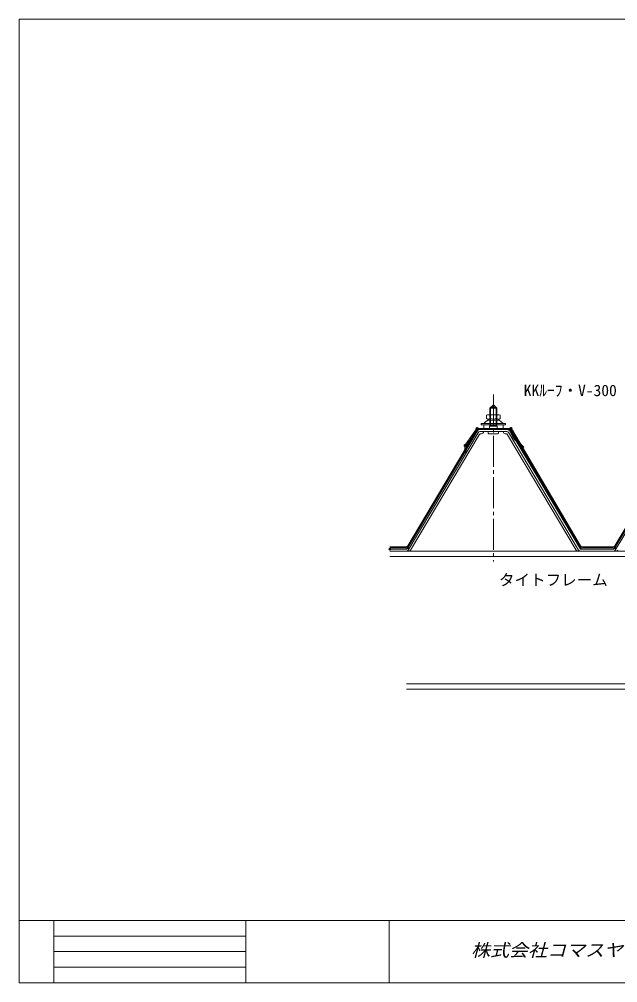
# Model space of a CAD drawing. Units: millimetres, scale not verified. Extents: x -1084 to 5209, y -2477 to 957.
# Drawn here: x 1163 to 2030, y -2477 to -1082 of the extents above; entities that cross this region are included whole.
import ezdxf
from ezdxf.enums import TextEntityAlignment as Align

# ---------------------------------------------------------------- set-up
doc = ezdxf.new("R2010")
doc.units = ezdxf.units.MM
doc.header["$LTSCALE"] = 5
doc.header["$PDMODE"] = 32
doc.header["$PDSIZE"] = 2.5
doc.linetypes.add('CHAIN2', pattern=[12, 9, -1, 1, -1])
doc.layers.add('0-0_0', color=1, linetype='Continuous', lineweight=18)
doc.styles.add('HG丸ｺﾞｼｯｸM-PRO', font='')
doc.styles.add('ＭＳ ゴシック', font='')
doc.styles.get('HG丸ｺﾞｼｯｸM-PRO').set_extended_font_data('HG丸ｺﾞｼｯｸM-PRO')
doc.styles.get('ＭＳ ゴシック').set_extended_font_data('MS Gothic')

msp = doc.modelspace()

# ---------------------------------------------------------------- linework, layer by layer
at = {"layer": '0-0_0', "color": 4, "linetype": 'CHAIN2'}
msp.add_line((1849.762, -1625.586), (1849.762, -1867.586), dxfattribs=at)
at = {"layer": '0-0_0', "color": 5}
for p, q in [((1844.762, -1645.586), (1849.762, -1640.586)), ((1844.762, -1645.586), (1844.762, -1671.586)), ((1844.762, -1645.586), (1854.762, -1645.586)), ((1845.662, -1670.086), (1845.662, -1644.686)), ((1846.262, -1644.086), (1853.262, -1644.086)), ((1854.762, -1645.586), (1849.762, -1640.586)), ((1853.862, -1670.086), (1853.862, -1644.686)), ((1854.762, -1645.586), (1854.762, -1671.586)), ((1855.262, -1671.586), (1844.262, -1671.586)), ((1844.262, -1671.586), (1844.262, -1675.586)), ((1854.762, -1670.086), (1844.762, -1670.086)), ((1844.762, -1671.645), (1845.662, -1670.086)), ((1854.762, -1671.645), (1853.862, -1670.086)), ((1855.262, -1671.586), (1855.262, -1675.586)), ((1842.262, -1675.586), (1857.262, -1675.586)), ((1842.262, -1675.586), (1842.262, -1676.586)), ((1842.262, -1681.586), (1842.262, -1679.586)), ((1843.262, -1682.586), (1856.262, -1682.586)), ((1857.262, -1675.586), (1857.262, -1676.586)), ((1857.262, -1681.586), (1857.262, -1679.586))]:
    msp.add_line(p, q, dxfattribs=at)
at = {"layer": '0-0_0', "color": 6}
for p, q in [((1841.262, -1655.086), (1839.947, -1655.846)), ((1839.947, -1655.846), (1839.947, -1660.482)), ((1858.262, -1655.086), (1841.262, -1655.086)), ((1844.854, -1655.99), (1844.854, -1660.486)), ((1854.669, -1655.99), (1854.669, -1660.486)), ((1858.262, -1655.086), (1859.577, -1655.846)), ((1859.577, -1655.846), (1859.577, -1660.482)), ((1843.512, -1662.886), (1839.947, -1660.482)), ((1856.012, -1662.886), (1859.577, -1660.482))]:
    msp.add_line(p, q, dxfattribs=at)
at = {"layer": '0-0_0', "color": 7}
for p, q in [((1832.262, -1667.886), (1832.262, -1669.486)), ((1832.262, -1667.886), (1867.262, -1667.886)), ((1832.262, -1669.486), (1867.262, -1669.486)), ((1835.762, -1667.886), (1839.032, -1664.845)), ((1841.98, -1663.09), (1839.648, -1664.397)), ((1842.762, -1662.886), (1856.762, -1662.886)), ((1857.544, -1663.09), (1859.876, -1664.397)), ((1863.762, -1667.886), (1860.492, -1664.845)), ((1863.762, -1669.486), (1863.762, -1674.986)), ((1867.262, -1667.886), (1867.262, -1669.486)), ((1725.84, -1844.724), (1825.308, -1677.431)), ((1727.215, -1845.542), (1826.684, -1678.249)), ((1810.769, -1699.187), (1825.58, -1678.036)), ((1816.197, -1688.646), (1824.269, -1677.119)), ((1828.365, -1674.986), (1847.139, -1674.986)), ((1828.365, -1676.586), (1872.904, -1676.586)), ((1829.606, -1674.986), (1872.286, -1674.986)), ((1829.606, -1676.586), (1872.286, -1676.586)), ((1847.139, -1674.986), (1872.903, -1674.986)), ((1875.833, -1678.261), (1974.312, -1845.523)), ((1877.212, -1677.45), (1975.69, -1844.712)), ((2025.84, -1844.724), (2125.308, -1677.431)), ((2027.215, -1845.542), (2126.684, -1678.249)), ((1808.555, -1701.138), (1808.555, -1709.561)), ((1809.459, -1698.27), (1816.197, -1688.646)), ((1810.155, -1701.138), (1810.155, -1709.561)), ((1881.821, -1692.327), (1892.502, -1702.989)), ((1882.318, -1690.543), (1893.632, -1701.857)), ((1893.632, -1701.857), (1892.502, -1702.989)), ((1808.555, -1709.561), (1810.155, -1709.561)), ((1699.762, -1846.386), (1722.918, -1846.386)), ((1699.762, -1847.986), (1722.918, -1847.986)), ((1978.62, -1846.386), (2022.918, -1846.386)), ((1978.62, -1847.986), (2022.918, -1847.986)), ((1163.139, -2387.489), (3123.139, -2387.489)), ((1213.139, -2387.489), (1213.139, -2477.489)), ((1491.484, -2387.489), (1491.484, -2477.489)), ((1699.046, -2387.489), (1699.046, -2477.489)), ((1213.139, -2409.989), (1491.484, -2409.989)), ((1213.139, -2432.489), (1491.484, -2432.489)), ((1213.139, -2454.989), (1491.484, -2454.989))]:
    msp.add_line(p, q, dxfattribs=at)
at = {"layer": '0-0_0', "color": 3}
for p, q in [((1825.017, -1679.517), (1723.762, -1849.586)), ((1827.595, -1681.052), (1726.34, -1851.121)), ((1829.3, -1684.052), (1729.831, -1851.121)), ((1869.351, -1676.586), (1830.173, -1676.586)), ((1869.351, -1679.586), (1830.173, -1679.586)), ((1832.562, -1682.586), (1831.878, -1682.586)), ((1866.962, -1682.586), (1867.646, -1682.586)), ((1870.224, -1684.052), (1969.693, -1851.121)), ((1871.929, -1681.052), (1973.184, -1851.121)), ((1874.507, -1679.517), (1975.762, -1849.586)), ((2125.017, -1679.517), (2023.762, -1849.586)), ((2127.595, -1681.052), (2026.34, -1851.121)), ((1723.762, -1849.586), (1699.762, -1849.586)), ((1727.253, -1852.586), (1699.762, -1852.586)), ((1972.27, -1852.586), (2027.253, -1852.586)), ((1975.762, -1849.586), (2023.762, -1849.586))]:
    msp.add_line(p, q, dxfattribs=at)
at = {"layer": '0-0_0', "color": 4}
for p, q in [((1963.078, -1826.443), (1960.034, -1821.273)), ((2292.762, -1852.586), (1699.762, -1852.586)), ((2292.762, -1860.586), (1699.762, -1860.586)), ((2292.762, -2044.586), (1723.762, -2044.586)), ((2292.762, -2052.586), (1723.762, -2052.586))]:
    msp.add_line(p, q, dxfattribs=at)
at = {"layer": '0-0_0', "color": 7}
msp.add_lwpolyline([(1163.139, -1082.489), (3123.139, -1082.489), (3123.139, -2477.489), (1163.139, -2477.489)], close=True, dxfattribs=at)
msp.add_lwpolyline([(1835.762, -1669.486), (1835.762, -1674.986), (1863.762, -1674.986)], dxfattribs=at)
at = {"layer": '0-0_0', "color": 6}
for centre, radius, start, end in [((1842.401, -1658.87), 3.784, 49.5701, 90), ((1849.762, -1668.866), 13.779, 69.13594, 110.86406), ((1857.123, -1658.87), 3.784, 90, 130.4299), ((1842.401, -1657.606), 3.784, 242.92568, 310.4299), ((1849.762, -1647.611), 13.779, 249.13594, 290.86406), ((1857.123, -1657.606), 3.784, 229.5701, 297.07432)]:
    msp.add_arc(centre, radius, start, end, dxfattribs=at)
at = {"layer": '0-0_0', "color": 7}
for centre, radius, start, end in [((1841.211, -1667.189), 3.2, 119.24883, 132.92266), ((1842.762, -1664.486), 1.6, 90, 119.24883), ((1856.762, -1664.486), 1.6, 60.75117, 90), ((1858.313, -1667.189), 3.2, 47.07734, 60.75117), ((1828.365, -1679.986), 5, 90, 145), ((1829.606, -1679.986), 5, 90, 149.26535), ((1828.365, -1679.986), 3.4, 90, 145), ((1829.606, -1679.986), 3.4, 90, 149.26535), ((1872.286, -1677.986), 3, 13.21649, 90), ((1872.286, -1677.986), 1.4, 13.21649, 90), ((1872.903, -1679.986), 5, 30.48818, 90), ((1872.904, -1679.986), 3.4, 30.48817, 90), ((1903.439, -1670.67), 30.6, 193.21649, 225.05095), ((1903.439, -1670.67), 29, 193.21649, 223.25607), ((1813.555, -1701.138), 5, 145, 180), ((1813.555, -1701.138), 3.4, 145, 180), ((1722.918, -1842.986), 3.4, 270, 329.26535), ((1722.918, -1842.986), 5, 270, 329.26535), ((1978.62, -1842.986), 5, 210.48817, 270), ((1978.62, -1842.986), 3.4, 210.48818, 270), ((2022.918, -1842.986), 3.4, 270, 329.26535), ((2022.918, -1842.986), 5, 270, 329.26535)]:
    msp.add_arc(centre, radius, start, end, dxfattribs=at)
at = {"layer": '0-0_0', "color": 3}
for centre, radius, start, end in [((1830.173, -1682.586), 6, 90, 149.23146), ((1830.173, -1682.586), 3, 90, 149.23146), ((1831.878, -1685.586), 3, 90, 149.23146), ((1832.562, -1679.586), 3, 270, 0), ((1866.962, -1679.586), 3, 180, 270), ((1867.646, -1685.586), 3, 30.76854, 90), ((1869.351, -1682.586), 6, 30.76854, 90), ((1869.351, -1682.586), 3, 30.76854, 90), ((1723.762, -1849.586), 3, 270, 329.23146), ((1727.253, -1849.586), 3, 270, 329.23146), ((1972.27, -1849.586), 3, 210.76854, 270), ((1975.762, -1849.586), 3, 210.76854, 270), ((2023.762, -1849.586), 3, 270, 329.23146), ((2027.253, -1849.586), 3, 270, 329.23146)]:
    msp.add_arc(centre, radius, start, end, dxfattribs=at)
at = {"layer": '0-0_0', "color": 5}
for centre, start, end in [((1843.262, -1681.586), 180, 270), ((1856.262, -1681.586), 270, 0)]:
    msp.add_arc(centre, 1, start, end, dxfattribs=at)
at = {"layer": '0-0_0', "color": 2}
for p in [(1825.762, -1674.986), (1875.762, -1674.986)]:
    msp.add_point(p, dxfattribs=at)
at = {"layer": '0-0_0', "color": 7}
for p in [(1825.762, -1674.986), (1826.762, -1674.986), (1874.762, -1674.986), (1875.762, -1674.986), (1808.555, -1699.561), (1725.762, -1847.986), (1975.762, -1847.986), (2025.762, -1847.986)]:
    msp.add_point(p, dxfattribs=at)
at = {"layer": '0-0_0'}
msp.add_point((1826.762, -1674.986), dxfattribs=at)
at = {"layer": '0-0_0', "color": 4}
msp.add_point((1699.762, -1849.586), dxfattribs=at)

# ---------------------------------------------------------------- texts
at = {"layer": '0-0_0', "color": 7, "style": 'ＭＳ ゴシック'}
for s, p in [('KKﾙｰﾌ・V-300', (1893.629, -1633.1)), ('タイトフレーム', (1857.878, -1907.377))]:
    msp.add_text(s, height=16.5, dxfattribs=at).set_placement(p, align=Align.BOTTOM_LEFT)
at = {"layer": '0-0_0', "color": 3, "style": 'HG丸ｺﾞｼｯｸM-PRO', "oblique": 15, "width": 1.1}
msp.add_text('株式会社コマスヤアルテック', height=18.33, dxfattribs=at).set_placement((1817.483, -2444.989), align=Align.BOTTOM_LEFT)

doc.saveas('drawing.dxf')
